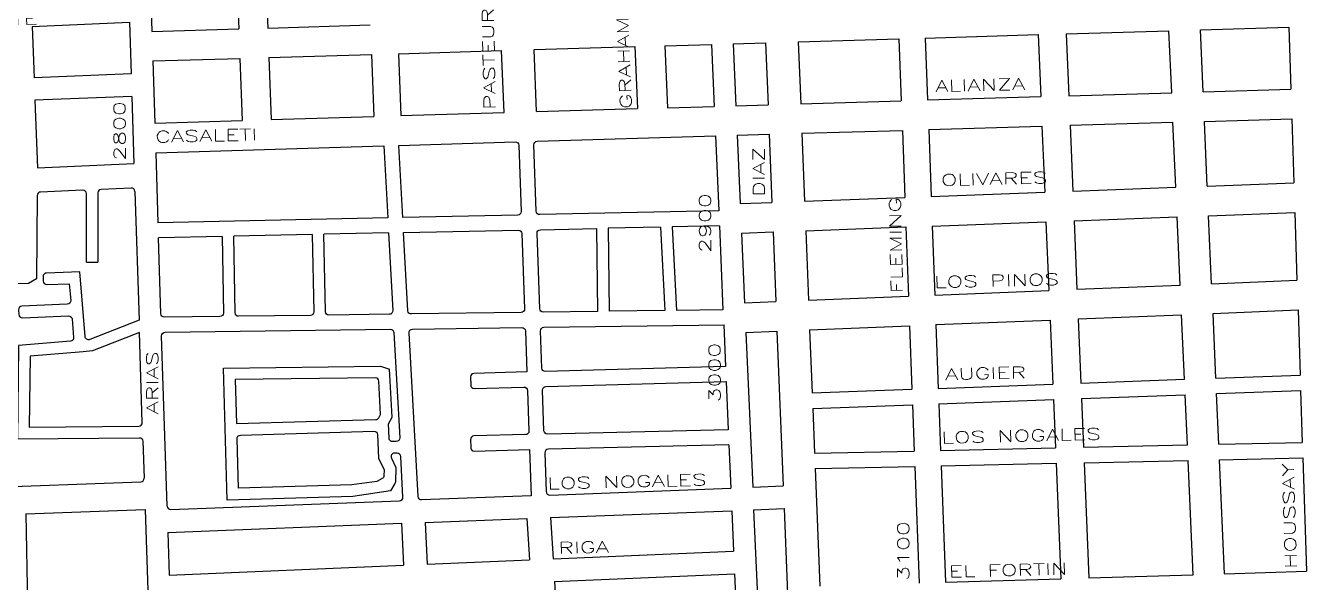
# Model space of a CAD drawing. Header units: millimetres. Extents: x 4374322 to 4409026, y 6503580 to 6534206.
# Drawn here: x 4381850 to 4382954, y 6521106 to 6521586 of the extents above; entities that cross this region are included whole.
import ezdxf

# ---------------------------------------------------------------- set-up
doc = ezdxf.new("R2010")
doc.units = ezdxf.units.MM
doc.layers.add('LINEA CALLE', color=252, linetype='Continuous')
doc.layers.add('NOMBRE CALLE', color=252, linetype='Continuous')
doc.styles.add('S1', font='ROMANS')

msp = doc.modelspace()

# ---------------------------------------------------------------- linework, layer by layer
at = {"layer": 'LINEA CALLE', "transparency": 33554687}
for p, q in [((4381956.5, 6521640.4), (4381958.4, 6521581)), ((4382031.2, 6521642.8), (4382033.4, 6521583.2)), ((4382056.1, 6521643.7), (4382058.3, 6521583.9)), ((4381855.3, 6521585.3), (4381939.1, 6521589)), ((4381855.3, 6521585.3), (4381857, 6521541.1)), ((4381939.1, 6521589), (4381940.5, 6521544.4)), ((4381958.4, 6521581), (4382033.4, 6521583.2)), ((4382058.3, 6521583.9), (4382146.7, 6521586.6)), ((4382746.7, 6521578.9), (4382835.2, 6521581.6)), ((4382837.6, 6521528.2), (4382835.2, 6521581.6)), ((4382862.3, 6521582.4), (4382938.6, 6521584.7)), ((4382864.7, 6521529), (4382862.3, 6521582.4)), ((4382938.6, 6521584.7), (4382940.3, 6521531.3)), ((4382400.7, 6521568.6), (4382440.8, 6521569.8)), ((4382440.8, 6521569.8), (4382443.2, 6521516.4)), ((4382459.6, 6521570.4), (4382487.5, 6521571.2)), ((4382459.6, 6521570.4), (4382462, 6521517)), ((4382487.5, 6521571.2), (4382489.6, 6521517.8)), ((4382515.7, 6521572.1), (4382602.5, 6521574.6)), ((4382515.7, 6521572.1), (4382517.8, 6521518.7)), ((4382602.5, 6521574.6), (4382604.5, 6521521.2)), ((4382625.2, 6521575.3), (4382722.4, 6521578.2)), ((4382625.2, 6521575.3), (4382627.2, 6521521.9)), ((4382722.4, 6521578.2), (4382724.7, 6521524.8)), ((4382746.7, 6521578.9), (4382748.9, 6521525.6)), ((4381959.2, 6521555.5), (4382034.4, 6521557.7)), ((4382034.4, 6521557.7), (4382036.3, 6521504.3)), ((4382059.3, 6521558.4), (4382147.7, 6521561.1)), ((4382059.3, 6521558.4), (4382061.3, 6521505)), ((4382147.7, 6521561.1), (4382149.9, 6521507.7)), ((4382171, 6521561.8), (4382259.9, 6521564.4)), ((4382171, 6521561.8), (4382173.2, 6521508.4)), ((4382262.1, 6521511), (4382259.9, 6521564.4)), ((4382287.9, 6521565.3), (4382374.7, 6521567.9)), ((4382290.1, 6521511.9), (4382287.9, 6521565.3)), ((4382374.7, 6521567.9), (4382377, 6521514.5)), ((4382400.7, 6521568.6), (4382402.9, 6521515.2)), ((4381959.2, 6521555.5), (4381961, 6521502)), ((4381940.5, 6521544.4), (4381857, 6521541.1)), ((4381941.1, 6521525), (4381857.7, 6521521.8)), ((4381941.1, 6521525), (4381943, 6521467.1)), ((4382627.2, 6521521.9), (4382724.7, 6521524.8)), ((4382748.9, 6521525.6), (4382837.6, 6521528.2)), ((4382864.7, 6521529), (4382940.3, 6521531.3)), ((4381857.7, 6521521.8), (4381859.8, 6521463.4)), ((4382290.1, 6521511.9), (4382377, 6521514.5)), ((4382402.9, 6521515.2), (4382443.2, 6521516.4)), ((4382462, 6521517), (4382489.6, 6521517.8)), ((4382517.8, 6521518.7), (4382604.5, 6521521.2)), ((4381961, 6521502), (4382036.3, 6521504.3)), ((4382061.3, 6521505), (4382149.9, 6521507.7)), ((4382173.2, 6521508.4), (4382262.1, 6521511)), ((4382750, 6521500.1), (4382838.7, 6521502.7)), ((4382841.2, 6521446.7), (4382838.7, 6521502.7)), ((4382865.8, 6521503.5), (4382941.2, 6521505.8)), ((4382868.3, 6521447.7), (4382865.8, 6521503.5)), ((4382941.2, 6521505.8), (4382942.9, 6521450.5)), ((4381974.9, 6521501.9), (4381974.9, 6521502.4)), ((4382463.1, 6521491.5), (4382490.6, 6521492.3)), ((4382463.1, 6521491.5), (4382465.7, 6521432.7)), ((4382490.6, 6521492.3), (4382492.9, 6521433.7)), ((4382518.8, 6521493.2), (4382605.4, 6521495.7)), ((4382518.8, 6521493.2), (4382521.1, 6521434.7)), ((4382605.4, 6521495.7), (4382607.6, 6521438)), ((4382628.1, 6521496.4), (4382725.7, 6521499.3)), ((4382628.1, 6521496.4), (4382630.3, 6521438.8)), ((4382725.7, 6521499.3), (4382728.1, 6521442.4)), ((4382750, 6521500.1), (4382752.3, 6521443.4)), ((4381961.8, 6521476.5), (4382158.4, 6521482.4)), ((4382444.3, 6521490.9), (4382447.1, 6521426.4)), ((4381961.8, 6521476.5), (4381963.7, 6521416.1)), ((4381859.8, 6521463.4), (4381943, 6521467.1)), ((4382868.3, 6521447.7), (4382942.9, 6521450.5)), ((4381943.8, 6521443.1), (4381947.4, 6521332.2)), ((4382521.1, 6521434.7), (4382607.6, 6521438)), ((4382630.3, 6521438.8), (4382728.1, 6521442.4)), ((4382752.3, 6521443.4), (4382841.2, 6521446.7)), ((4382465.7, 6521432.7), (4382492.9, 6521433.7)), ((4382631.2, 6521413.3), (4382729.2, 6521417)), ((4382729.2, 6521417), (4382731.7, 6521357.8)), ((4382753.4, 6521417.9), (4382842.3, 6521421.2)), ((4382753.4, 6521417.9), (4382755.9, 6521358.8)), ((4382844.9, 6521362.4), (4382842.3, 6521421.2)), ((4382869.4, 6521422.2), (4382943.8, 6521425)), ((4382872, 6521363.5), (4382869.4, 6521422.2)), ((4382943.8, 6521425), (4382945.6, 6521366.5)), ((4382447.7, 6521413.4), (4382450.8, 6521341.1)), ((4382466.8, 6521407.2), (4382494, 6521408.2)), ((4382466.8, 6521407.2), (4382469.4, 6521347.1)), ((4382494, 6521408.2), (4382496.3, 6521348.2)), ((4382522.1, 6521409.2), (4382608.5, 6521412.5)), ((4382522.1, 6521409.2), (4382524.5, 6521349.4)), ((4382608.5, 6521412.5), (4382610.7, 6521352.9)), ((4382631.2, 6521413.3), (4382633.4, 6521353.8)), ((4382755.9, 6521358.8), (4382844.9, 6521362.4)), ((4382872, 6521363.5), (4382945.6, 6521366.5)), ((4382469.4, 6521347.1), (4382496.3, 6521348.2)), ((4382524.5, 6521349.4), (4382610.7, 6521352.9)), ((4382633.4, 6521353.8), (4382731.7, 6521357.8)), ((4382757, 6521333.3), (4382846.1, 6521336.9)), ((4382848.5, 6521281.3), (4382846.1, 6521336.9)), ((4382873.2, 6521338), (4382946.5, 6521341)), ((4382875.7, 6521282.3), (4382873.2, 6521338)), ((4382946.5, 6521341), (4382948.3, 6521284.9)), ((4382451.4, 6521328.1), (4382453, 6521292.3)), ((4382525.5, 6521323.9), (4382611.7, 6521327.4)), ((4382611.7, 6521327.4), (4382613.7, 6521272.6)), ((4382634.4, 6521328.3), (4382732.7, 6521332.3)), ((4382634.4, 6521328.3), (4382636.4, 6521273.4)), ((4382732.7, 6521332.3), (4382735.1, 6521277.1)), ((4382757, 6521333.3), (4382759.3, 6521278)), ((4382470.5, 6521321.6), (4382497.3, 6521322.7)), ((4382470.5, 6521321.6), (4382476.4, 6521188.3)), ((4382497.3, 6521322.7), (4382502.6, 6521189.3)), ((4382525.5, 6521323.9), (4382527.6, 6521269.4)), ((4382875.7, 6521282.3), (4382948.3, 6521284.9)), ((4382453.5, 6521279.3), (4382455.4, 6521237.7)), ((4382527.6, 6521269.4), (4382613.7, 6521272.6)), ((4382636.4, 6521273.4), (4382735.1, 6521277.1)), ((4382759.3, 6521278), (4382848.5, 6521281.3)), ((4382876.2, 6521268.9), (4382948.7, 6521271.6)), ((4382948.7, 6521271.6), (4382950.1, 6521226.7)), ((4382636.9, 6521260.1), (4382735.6, 6521263.7)), ((4382636.9, 6521260.1), (4382638.4, 6521219.9)), ((4382735.6, 6521263.7), (4382737.4, 6521222.1)), ((4382759.8, 6521264.6), (4382849.1, 6521267.9)), ((4382759.8, 6521264.6), (4382761.6, 6521222.6)), ((4382851.1, 6521224.6), (4382849.1, 6521267.9)), ((4382878.2, 6521225.2), (4382876.2, 6521268.9)), ((4382528.1, 6521256.1), (4382614.2, 6521259.3)), ((4382528.1, 6521256.1), (4382529.7, 6521217.6)), ((4382614.2, 6521259.3), (4382615.7, 6521219.4)), ((4382878.2, 6521225.2), (4382950.1, 6521226.7)), ((4382455.9, 6521224.8), (4382457.6, 6521187.5)), ((4382529.7, 6521217.6), (4382615.7, 6521219.4)), ((4382638.4, 6521219.9), (4382737.4, 6521222.1)), ((4382761.6, 6521222.6), (4382851.1, 6521224.6)), ((4382530.2, 6521204.2), (4382616.2, 6521206.1)), ((4382616.2, 6521206.1), (4382619.9, 6521105.6)), ((4382638.9, 6521206.6), (4382737.9, 6521208.8)), ((4382638.9, 6521206.6), (4382642.6, 6521106.3)), ((4382737.9, 6521208.8), (4382742.1, 6521109.3)), ((4382762.2, 6521209.3), (4382851.7, 6521211.2)), ((4382762.2, 6521209.3), (4382766.3, 6521110.1)), ((4382856, 6521112.8), (4382851.7, 6521211.2)), ((4382878.8, 6521211.8), (4382950.6, 6521213.4)), ((4382883.1, 6521113.7), (4382878.8, 6521211.8)), ((4382950.6, 6521213.4), (4382953.7, 6521115.8)), ((4382530.2, 6521204.2), (4382534.2, 6521103)), ((4382476.4, 6521188.3), (4382502.6, 6521189.3)), ((4381849.7, 6521165.2), (4381952.6, 6521168.9)), ((4381849.7, 6521165.2), (4381851.4, 6521087.1)), ((4381952.6, 6521168.9), (4381955.2, 6521090.6)), ((4382194.1, 6521157.9), (4382281.8, 6521161.2)), ((4382281.8, 6521161.2), (4382284, 6521125.6)), ((4382302.1, 6521162), (4382458.4, 6521168)), ((4382302.1, 6521162), (4382304.3, 6521126.5)), ((4382458.4, 6521168), (4382459.9, 6521133.2)), ((4382477.2, 6521168.8), (4382503.4, 6521169.8)), ((4382477.2, 6521168.8), (4382483.6, 6521023.6)), ((4382503.4, 6521169.8), (4382509.1, 6521024.4)), ((4381972.3, 6521149.3), (4382173.8, 6521157.1)), ((4381972.3, 6521149.3), (4381973.5, 6521112.3)), ((4382173.8, 6521157.1), (4382175.4, 6521121)), ((4382194.1, 6521157.9), (4382195.7, 6521121.8)), ((4382304.3, 6521126.5), (4382459.9, 6521133.2)), ((4381973.5, 6521112.3), (4382175.4, 6521121)), ((4382195.7, 6521121.8), (4382284, 6521125.6)), ((4382305.5, 6521107), (4382460.8, 6521113.7)), ((4382305.5, 6521107), (4382307.3, 6521077)), ((4382460.8, 6521113.7), (4382462.2, 6521082.6)), ((4382642.6, 6521106.3), (4382742.1, 6521109.3)), ((4382766.3, 6521110.1), (4382856, 6521112.8)), ((4382883.1, 6521113.7), (4382953.7, 6521115.8))]:
    msp.add_line(p, q, dxfattribs=at)
for points in [[(4382158.4, 6521482.4), (4382161.8, 6521420.3)], [(4382174.8, 6521420.6), (4382171.4, 6521482.8)], [(4382161.8, 6521420.3), (4381963.7, 6521416.1)], [(4382019, 6521404.3), (4381964.1, 6521403.1)], [(4382096.8, 6521406), (4382029, 6521404.5)], [(4382162.5, 6521407.4), (4382106.8, 6521406.2)], [(4382341.8, 6521411.2), (4382342.7, 6521339.6)], [(4382396.8, 6521412.3), (4382351.8, 6521411.4)], [(4382351.8, 6521411.4), (4382352.7, 6521339.8)], [(4382396.8, 6521412.3), (4382400.8, 6521340.4)], [(4382447.7, 6521413.4), (4382406.9, 6521412.5)], [(4382406.9, 6521412.5), (4382410.8, 6521340.6)], [(4381902, 6521382.2), (4381912, 6521382.2)], [(4382400.8, 6521340.4), (4382352.7, 6521339.8)], [(4382450.8, 6521341.1), (4382410.8, 6521340.6)], [(4382284.1, 6521220.6), (4382285.5, 6521180.9)]]:
    msp.add_lwpolyline(points, dxfattribs=at)
for points in [[(4382171.4, 6521482.8), (4382271.7, 6521485.8, -0.41254), (4382274.8, 6521482.9), (4382276.8, 6521425.8, -0.418431), (4382273.9, 6521422.7), (4382174.8, 6521420.6)], [(4382447.1, 6521426.4), (4382292.9, 6521423.1, -0.410009), (4382289.8, 6521426), (4382287.8, 6521483.2, -0.415889), (4382290.7, 6521486.3), (4382444.3, 6521490.9)], [(4381902, 6521382.2), (4381902, 6521441.2, 0.427099), (4381898.8, 6521444.2), (4381862.5, 6521442.6, 0.399402), (4381859.6, 6521439.6), (4381859.1, 6521367.7), (4381852, 6521363.7), (4381805.2, 6521363.3, 0.414573), (4381802.2, 6521360.3), (4381803.9, 6521190.7, 0.421834), (4381807, 6521187.8), (4381948.9, 6521192.9)], [(4381940.7, 6521446), (4381914.8, 6521444.9, 0.401445), (4381912, 6521441.9), (4381912, 6521382.2)], [(4382019, 6521404.3), (4382020.2, 6521338.3, -0.415513), (4382017.2, 6521335.3), (4381969.3, 6521334.7, -0.408673), (4381966.3, 6521337.6), (4381964.1, 6521403.1)], [(4382096.8, 6521406), (4382098.1, 6521339.4, -0.415655), (4382095.1, 6521336.3), (4382033.2, 6521335.5, -0.412933), (4382030.2, 6521338.5), (4382029, 6521404.5)], [(4382162.5, 6521407.4), (4382166.1, 6521340.4, -0.426274), (4382163.2, 6521337.2), (4382111.1, 6521336.5, -0.412774), (4382108.1, 6521339.5), (4382106.8, 6521406.2)], [(4382279.8, 6521341.9, -0.420732), (4382276.8, 6521338.8), (4382182.2, 6521337.5, -0.402255), (4382179.1, 6521340.3), (4382175.5, 6521407.6), (4382274.4, 6521409.7, -0.410009), (4382277.5, 6521406.8), (4382279.8, 6521341.9)], [(4382342.7, 6521339.6), (4382295.8, 6521339, -0.407725), (4382292.8, 6521341.9), (4382290.5, 6521407, -0.418431), (4382293.4, 6521410.1), (4382341.8, 6521411.2)], [(4381947.4, 6521332.2), (4381905, 6521315.5, -0.504511), (4381900.9, 6521318), (4381896.5, 6521373.9), (4381867.6, 6521372.8, 0.414214), (4381864.7, 6521369.7), (4381864.8, 6521365.7, 0.414214), (4381867.9, 6521362.9), (4381887.3, 6521363.6), (4381888.5, 6521349.1, -0.425007), (4381885.6, 6521345.9), (4381846.5, 6521344.3, 0.414214), (4381843.6, 6521341.1), (4381843.8, 6521337.1, 0.414214), (4381846.9, 6521334.3), (4381886.6, 6521335.9, -0.403501), (4381889.7, 6521333.2), (4381891, 6521317.2, -0.412645), (4381888.2, 6521314), (4381843.6, 6521310.2), (4381842.6, 6521229.9), (4381947.7, 6521230.9, -0.407465), (4381950.7, 6521227.9), (4381951.8, 6521196)], [(4382453, 6521292.3), (4382297.7, 6521288, -0.411864), (4382294.6, 6521290.9), (4382293.5, 6521322.9, -0.420732), (4382296.4, 6521326), (4382452.1, 6521328.1)], [(4381947.7, 6521321.6), (4381907.4, 6521305.7), (4381899.3, 6521304.9), (4381853.5, 6521301), (4381852.7, 6521240), (4381947.2, 6521240.8, 0.420994), (4381950.2, 6521243.9), (4381947.7, 6521321.6)], [(4381971.6, 6521171.9), (4381966.9, 6521318.6, -0.419758), (4381969.8, 6521321.7), (4382164.1, 6521324.3, -0.402255), (4382167.1, 6521321.4), (4382172.1, 6521230.7, -0.430236), (4382169.1, 6521227.5), (4382165.9, 6521227.5, -0.408297), (4382162.9, 6521230.5), (4382162.6, 6521242.8), (4382165.7, 6521248.6), (4382163.4, 6521289.8)], [(4382285.5, 6521180.9), (4382191, 6521177.3, -0.409545), (4382187.9, 6521180.1), (4382180.2, 6521321.3, -0.426274), (4382183.1, 6521324.5), (4382277.4, 6521325.8, -0.407725), (4382280.5, 6521322.9), (4382281.7, 6521287.5)], [(4381974.7, 6521169), (4382172, 6521176.6, 0.418897), (4382174.9, 6521179.7), (4382173, 6521214.7, 0.39837), (4382170, 6521217.5), (4382167.6, 6521217.5, 0.549672), (4382164.9, 6521213.3), (4382168.7, 6521205.3), (4382168.4, 6521192.8, -0.131604), (4382167.9, 6521191.3), (4382164.1, 6521185.2), (4382131.7, 6521180.2), (4382023.5, 6521177.1), (4382020.1, 6521290.9), (4382155.7, 6521292.5), (4382163.4, 6521289.8)], [(4382031.5, 6521243), (4382151.5, 6521246.5, 0.26894), (4382154.1, 6521248.1), (4382155.5, 6521250.8), (4382154.2, 6521279.5, 0.404249), (4382151.2, 6521282.4), (4382030.4, 6521281), (4382031.5, 6521243)], [(4382281.7, 6521287.5), (4382236, 6521286.3, 0.414214), (4382233.1, 6521283.2), (4382233.3, 6521276.2, 0.414214), (4382236.4, 6521273.3), (4382279.2, 6521274.5, -0.411864), (4382282.3, 6521271.6), (4382283.5, 6521236.6, -0.417509), (4382280.6, 6521233.5), (4382236, 6521232.4, 0.414214), (4382233.1, 6521229.3), (4382233.3, 6521222.3, 0.414214), (4382236.4, 6521219.4), (4382284.1, 6521220.6)], [(4382455.4, 6521237.7), (4382299.6, 6521234, -0.410925), (4382296.5, 6521236.8), (4382295.3, 6521271.9, -0.416567), (4382298.2, 6521275), (4382453.5, 6521279.3)], [(4382158.5, 6521198.1, -0.260709), (4382157, 6521195.6), (4382152.5, 6521193), (4382130.8, 6521190.2), (4382033.2, 6521187.4), (4382031.9, 6521230, -0.414422), (4382034.8, 6521233.1), (4382149.9, 6521236.4, -0.410838), (4382153, 6521233.6), (4382153.9, 6521213.3), (4382158.6, 6521203.2), (4382158.5, 6521198.1)], [(4382455.9, 6521224.8), (4382300.1, 6521221, 0.417509), (4382297.2, 6521217.9), (4382298.4, 6521184.4, 0.415043), (4382301.5, 6521181.5), (4382457.6, 6521187.5)]]:
    msp.add_lwpolyline(points, format="xyb", dxfattribs=at)
for centre, start, end in [((4381940.8, 6521443), 1.8499, 92.509), ((4381948.8, 6521195.9), 272.0617, 1.8499), ((4381974.6, 6521172), 181.8499, 272.2019)]:
    msp.add_arc(centre, 3, start, end, dxfattribs=at)

# ---------------------------------------------------------------- texts
at = {"layer": 'NOMBRE CALLE', "linetype": 'Continuous', "transparency": 33554687, "style": 'S1', "width": 1.5}
for s, rotation, p in [('GRAHAM BELL', 92.4182, (4382372.3, 6521514.2)), ('DIAMANTE', 1.893, (4381766.4, 6521584.2)), ('PASTEUR', 91.2062, (4382254.8, 6521513.4)), ('ALIANZA', 1.393, (4382633.8, 6521528.9)), ('2800', 90.1476, (4381935.7, 6521469.5)), ('CASALETI', 1.393, (4381961.4, 6521485.1)), ('DIAZ', 90.1476, (4382486.7, 6521438.5)), ('OLIVARES', 1.393, (4382638.8, 6521447.9)), ('2900', 90.1476, (4382440.4, 6521390.1)), ('FLEMING', 91.2314, (4382605.7, 6521355.4)), ('LOS PINOS', 1.393, (4382632.8, 6521359.9)), ('3000', 90.1476, (4382448.6, 6521261.3)), ('ARIAS', 90.1476, (4381963.9, 6521250.8)), ('AUGIER', 1.393, (4382642.2, 6521280.5)), ('LOS NOGALES', 1.393, (4382639.2, 6521225.9)), ('HOUSSAY', 91.718, (4382945.4, 6521117.9)), ('LOS NOGALES', 1.393, (4382299.4, 6521186.4)), ('3100', 90.1476, (4382611.3, 6521107.6)), ('RIGA', 1.393, (4382309, 6521130.9)), ('EL FORTIN', 1.393, (4382645.5, 6521110.5))]:
    msp.add_text(s, height=10, rotation=rotation, dxfattribs=at).set_placement(p)

doc.saveas('drawing.dxf')
